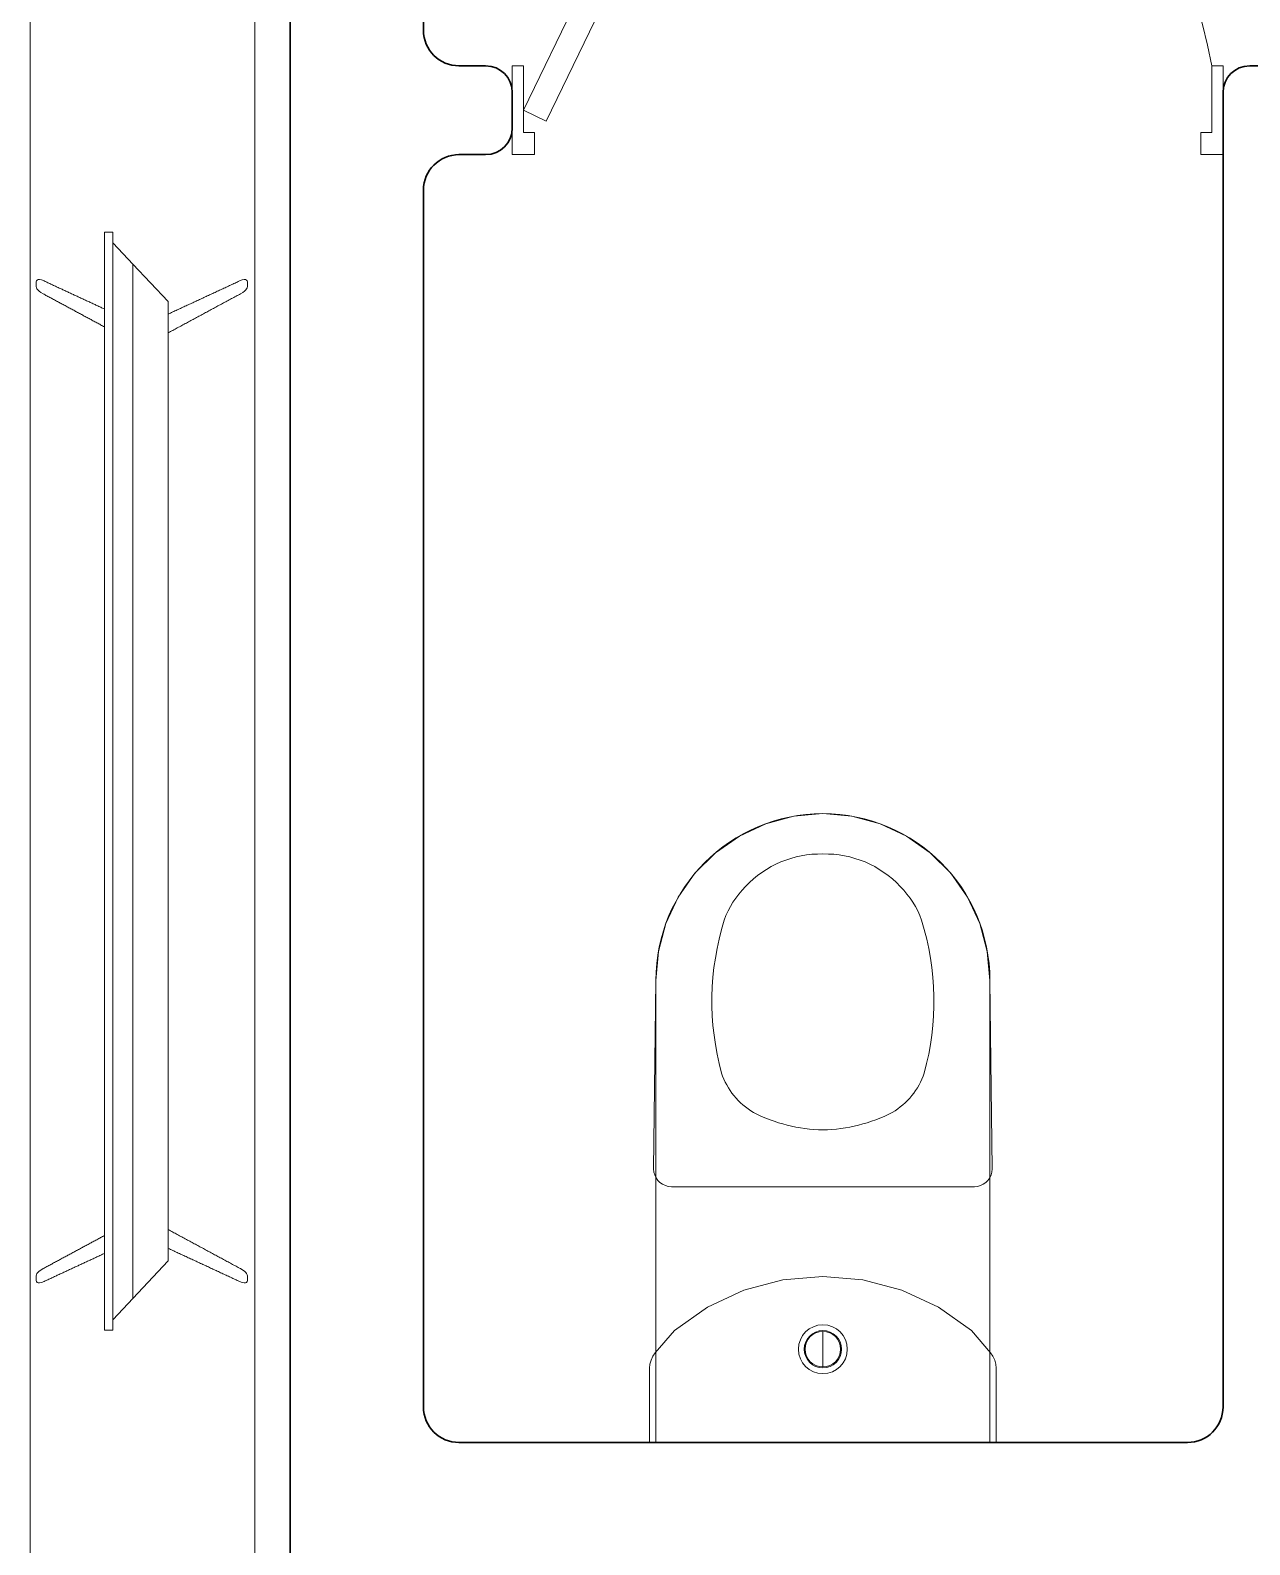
# Model space of a CAD drawing. Header units: metres. Extents: x -44 to 358, y -286 to 66.
# Drawn here: x 30.199 to 31.572, y -74.731 to -73.025 of the extents above; entities that cross this region are included whole.
import ezdxf

# ---------------------------------------------------------------- set-up
doc = ezdxf.new("R2010")
doc.units = ezdxf.units.M
doc.header["$LTSCALE"] = 0.3
for name, color, linetype, lineweight in [('A-DOOR', 7, 'Continuous', 5), ('A-WALL', 7, 'Continuous', 30), ('baños', 141, 'Continuous', 0), ('Columnas', 7, 'Continuous', 18), ('MOBILIARIOS', 252, 'Continuous', 0)]:
    doc.layers.add(name, color=color, linetype=linetype, lineweight=lineweight)

# ---------------------------------------------------------------- blocks, each defined once
blk = doc.blocks.new('Caroma_ToiletSuites')
at = {"layer": 'baños'}
for p, q in [((-32.6, 705.1), (-64.3, 696.7)), ((0, 708), (-32.6, 705.1)), ((32.6, 705.1), (0, 708)), ((64.3, 696.7), (32.6, 705.1)), ((-94, 682.8), (-120.8, 664)), ((-64.3, 696.7), (-94, 682.8)), ((94, 682.8), (64.3, 696.7)), ((120.8, 664), (94, 682.8)), ((-120.8, 664), (-144, 640.8)), ((144, 640.8), (120.8, 664)), ((-144, 640.8), (-162.8, 614)), ((162.8, 614), (144, 640.8)), ((-162.8, 614), (-176.7, 584.3)), ((176.7, 584.3), (162.8, 614)), ((-176.7, 584.3), (-185.1, 552.6)), ((185.1, 552.6), (176.7, 584.3)), ((-185.1, 552.6), (-188, 520)), ((188, 520), (185.1, 552.6)), ((-188, 520), (-190.5, 308)), ((-188, 0), (-188, 520)), ((188, 520), (188, 0)), ((190.5, 308), (188, 520)), ((-190.5, 308), (-190.2, 304.5)), ((190.2, 304.5), (190.5, 308)), ((-190.2, 304.5), (-189.3, 301.2)), ((-189.3, 301.2), (-187.8, 298)), ((-187.8, 298), (-185.8, 295.1)), ((-185.8, 295.1), (-183.4, 292.7)), ((-183.4, 292.7), (-180.5, 290.7)), ((-180.5, 290.7), (-177.3, 289.2)), ((177.3, 289.2), (180.5, 290.7)), ((180.5, 290.7), (183.4, 292.7)), ((183.4, 292.7), (185.8, 295.1)), ((185.8, 295.1), (187.8, 298)), ((187.8, 298), (189.3, 301.2)), ((189.3, 301.2), (190.2, 304.5)), ((-177.3, 289.2), (-174, 288.3)), ((-174, 288.3), (-170.5, 288)), ((-170.5, 288), (170.5, 288)), ((170.5, 288), (174, 288.3)), ((174, 288.3), (177.3, 289.2)), ((-88.9, 171.3), (-130, 152.2)), ((-45.1, 183.1), (-88.9, 171.3)), ((0, 187), (-45.1, 183.1)), ((45.1, 183.1), (0, 187)), ((88.9, 171.3), (45.1, 183.1)), ((130, 152.2), (88.9, 171.3)), ((-130, 152.2), (-167.1, 126.2)), ((167.1, 126.2), (130, 152.2)), ((-167.1, 126.2), (-188.7, 100.9)), ((0, 85), (0, 125)), ((188.7, 100.9), (167.1, 126.2)), ((-194.6, 88.2), (-195, 83.5)), ((-193.4, 92.7), (-194.6, 88.2)), ((-191.4, 97), (-193.4, 92.7)), ((-188.7, 100.9), (-191.4, 97)), ((191.4, 97), (188.7, 100.9)), ((193.4, 92.7), (191.4, 97)), ((194.6, 88.2), (193.4, 92.7)), ((195, 83.5), (194.6, 88.2)), ((-195, 83.5), (-195, 0)), ((195, 0), (195, 83.5)), ((-195, 0), (195, 0)), ((188, 0), (-188, 0))]:
    blk.add_line(p, q, dxfattribs=at)
for centre, radius, start, end in [((0, 520), 188, 0, 180), ((-2.7, 547.4), 115.2, 88.6565, 137.0404), ((2.7, 547.4), 115.2, 42.9609, 91.3415), ((-18.8, 556.1), 97.6, 134.3372, 160.9897), ((18.8, 556.1), 97.6, 19.01, 45.6643), ((183, 496.7), 307.9, 162.7713, 195.2143), ((-183, 496.7), 307.9, 344.7852, 17.2286), ((-36.1, 442.4), 82.4, 198.763, 239.3582), ((36.1, 442.4), 82.4, 300.6412, 341.2351), ((2.9, 529.9), 177.9, 242.916, 269.0659), ((-2.9, 529.9), 177.9, 270.9339, 297.0836), ((0, 105), 27.5, 0, 180), ((0, 105), 21, 0, 180), ((0, 105), 20, 0, 180), ((0, 105), 27.5, 180, 0), ((0, 105), 21, 180, 0), ((0, 105), 20, 180, 0)]:
    blk.add_arc(centre, radius, start, end, dxfattribs=at)
blk = doc.blocks.new('A$C3685e79b')
at = {"layer": 'A-DOOR'}
for p, q in [((0.0125, 0.05), (0.3248, 0.6926)), ((0.3248, 0.6926), (0.3503, 0.6802)), ((0.038, 0.0376), (0.3503, 0.6802)), ((0.3042, 0.6503), (0.294, 0.6552)), ((0.296, 0.6333), (0.2858, 0.6383)), ((0.3297, 0.6379), (0.3399, 0.6329)), ((0.3215, 0.621), (0.3317, 0.616)), ((0.038, 0.0376), (0.0125, 0.05))]:
    blk.add_line(p, q, dxfattribs=at)
for points in [[(0, 0), (0.025, 0), (0.025, 0.025), (0.0125, 0.025), (0.0125, 0.1), (0, 0.1), (0, 0)], [(0.8, 0), (0.775, 0), (0.775, 0.025), (0.7875, 0.025), (0.7875, 0.1), (0.8, 0.1), (0.8, 0)]]:
    blk.add_lwpolyline(points, dxfattribs=at)
blk.add_arc((-0.0309, -0.0619), 0.8343, 11.1901, 62.8126, dxfattribs=at)
for points in [[(0.294, 0.6539), (0.294, 0.659), (0.289, 0.6677), (0.2802, 0.6727), (0.2702, 0.6727), (0.2614, 0.6677), (0.2564, 0.6589), (0.2564, 0.6489), (0.2614, 0.6401), (0.2702, 0.6351), (0.2803, 0.6351), (0.289, 0.6401), (0.294, 0.6489), (0.294, 0.6539)], [(0.3693, 0.6173), (0.3693, 0.6224), (0.3642, 0.6311), (0.3555, 0.6361), (0.3454, 0.6361), (0.3367, 0.6311), (0.3316, 0.6224), (0.3317, 0.6123), (0.3367, 0.6035), (0.3454, 0.5985), (0.3555, 0.5985), (0.3643, 0.6036), (0.3693, 0.6123), (0.3693, 0.6173)]]:
    blk.add_open_spline(points, degree=2, dxfattribs=at)
blk = doc.blocks.new('PL BASE 1N NASAS 09')
at = {"layer": 'A-WALL'}
for p, q in [((-110.2311, -39.9097), (-110.2311, -36.5397)), ((-110.0811, -36.5397), (-110.0811, -37.4097)), ((-110.0111, -37.4497), (-110.0411, -37.4497)), ((-109.1111, -37.4497), (-109.1511, -37.4497)), ((-109.9811, -37.4797), (-109.9811, -37.5197)), ((-109.1811, -37.4797), (-109.1811, -38.9597)), ((-110.0111, -37.5497), (-110.0411, -37.5497)), ((-110.0811, -37.5897), (-110.0811, -38.9597)), ((-109.2211, -38.9997), (-110.0411, -38.9997))]:
    blk.add_line(p, q, dxfattribs=at)
for centre, radius, start, end in [((-110.0411, -37.4097), 0.04, 180, 270), ((-110.0111, -37.4797), 0.03, 0, 90), ((-109.1511, -37.4797), 0.03, 90, 180), ((-110.0111, -37.5197), 0.03, 270, 0), ((-110.0411, -37.5897), 0.04, 90, 180), ((-110.0411, -38.9597), 0.04, 180, 270), ((-109.2211, -38.9597), 0.04, 270, 0)]:
    blk.add_arc(centre, radius, start, end, dxfattribs=at)
blk.add_blockref('A$C3685e79b', (-109.9811, -37.5497))
at = {"layer": 'baños', "xscale": -0.000999999934791, "yscale": 0.000999999934791}
blk.add_blockref('Caroma_ToiletSuites', (-109.6315, -38.9997), dxfattribs=at)
blk = doc.blocks.new('A$C58f5b6b7')
at = {"layer": 'MOBILIARIOS'}
for points in [[(0, 0.2526), (2, 0.2526), (2, 0), (0, 0)], [(0.382, 0.1596), (0.382, 0.1691), (1.618, 0.1691), (1.618, 0.1596)]]:
    blk.add_lwpolyline(points, close=True, dxfattribs=at)
for points in [[(1.6059, 0.1595), (1.5823, 0.1372), (1, 0.1372), (0.4177, 0.1372), (0.3941, 0.1595)], [(1.5823, 0.1372), (1.54, 0.0973), (0.46, 0.0973), (0.4177, 0.1372)]]:
    blk.add_lwpolyline(points, dxfattribs=at)
for points, degree in [([(0.4512, 0.2382, -0.0047), (0.4469, 0.2461, -0.0047), (0.4415, 0.2461, -0.0047), (0.4325, 0.2461, -0.0047), (0.4368, 0.237, -0.0047)], 3), ([(1.5488, 0.2382, -0.0047), (1.5531, 0.2461, -0.0047), (1.5585, 0.2461, -0.0047), (1.5675, 0.2461, -0.0047), (1.5632, 0.237, -0.0047)], 3), ([(0.4368, 0.237, -0.0047), (0.4526, 0.2031, -0.0047), (0.4683, 0.1691, -0.0047)], 2), ([(0.4885, 0.1691, -0.0047), (0.4698, 0.2037, -0.0047), (0.4512, 0.2382, -0.0047)], 2), ([(1.5115, 0.1691, -0.0047), (1.5302, 0.2037, -0.0047), (1.5488, 0.2382, -0.0047)], 2), ([(1.5632, 0.237, -0.0047), (1.5474, 0.2031, -0.0047), (1.5317, 0.1691, -0.0047)], 2), ([(0.4368, 0.0172, -0.0047), (0.4554, 0.0572, -0.0047), (0.474, 0.0973, -0.0047)], 2), ([(0.4951, 0.0973, -0.0047), (0.4731, 0.0566, -0.0047), (0.4512, 0.016, -0.0047)], 2), ([(1.5049, 0.0973), (1.5269, 0.0566), (1.5488, 0.016)], 2), ([(1.5632, 0.0172), (1.5446, 0.0572), (1.526, 0.0973)], 2)]:
    blk.add_open_spline(points, degree=degree, dxfattribs=at)
for points in [[(0.4512, 0.016, -0.0047), (0.4469, 0.0081, -0.0047), (0.4415, 0.0081, -0.0047), (0.4325, 0.0081, -0.0047), (0.4368, 0.0172, -0.0047)], [(1.5488, 0.016), (1.5531, 0.0081), (1.5585, 0.0081), (1.5675, 0.0081), (1.5632, 0.0172)]]:
    blk.add_open_spline(points, degree=3, knots=[-0.08544201, -0.08544201, -0.08544201, -0.08544201, -0.04272101, 0, 0, 0, 0], dxfattribs=at)
blk = doc.blocks.new('A$C74a5ad94')
at = {"layer": 'baños'}
blk.add_blockref('PL BASE 1N NASAS 09', (131.4957, 56.1498), dxfattribs=at)
at = {"layer": 'MOBILIARIOS', "rotation": 90.00000000000001}
blk.add_blockref('A$C58f5b6b7', (21.2247, 16.8946, 0.0047), dxfattribs=at)

msp = doc.modelspace()

# ---------------------------------------------------------------- block references
at = {"layer": 'Columnas', "ltscale": 0.2}
msp.add_blockref('A$C74a5ad94', (9.2272544, -91.7655679), dxfattribs=at)

doc.saveas('drawing.dxf')
